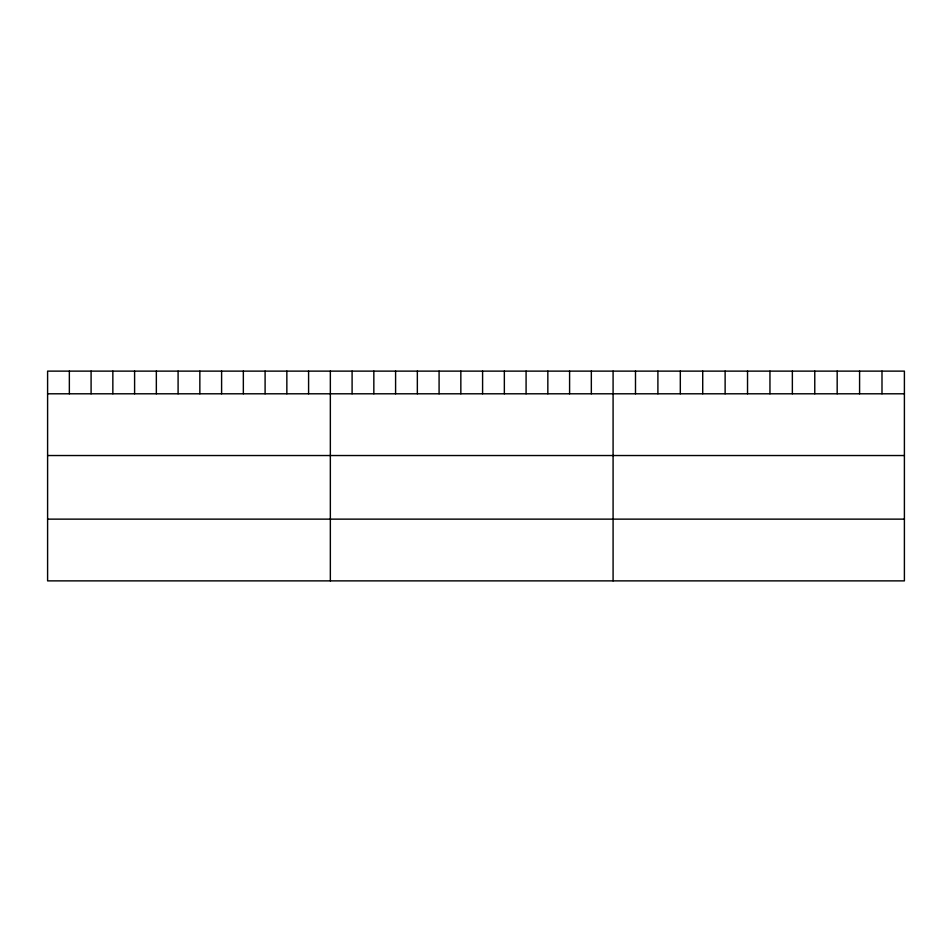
<?xml version="1.0" encoding="UTF-8"?>
<svg xmlns="http://www.w3.org/2000/svg" width="952" height="952" viewBox="0 0 952 952"><rect width="100%" height="100%" fill="white"/><g stroke="black" fill="none" stroke-linecap="round" stroke-linejoin="round"><path stroke-width="1.43" d="M904.4 393.795L904.4 580.875L47.6 580.875L47.6 371.125L904.4 371.125L904.4 393.795L47.6 393.795M47.6 455.532L904.4 455.532M47.6 519.137L904.4 519.137M881.992 371.125L881.992 393.795M859.585 371.125L859.585 393.795M837.177 371.125L837.177 393.795M814.769 371.125L814.769 393.795M792.361 371.125L792.361 393.795M769.954 371.125L769.954 393.795M747.534 371.125L747.534 393.795M725.126 371.125L725.126 393.795M702.719 371.125L702.719 393.795M680.311 371.125L680.311 393.795M657.903 371.125L657.903 393.795M635.496 371.125L635.496 393.795M613.088 371.125L613.088 580.875M591.335 371.125L591.335 393.795M569.593 371.125L569.593 393.795M547.84 371.125L547.84 393.795M526.087 371.125L526.087 393.795M504.346 371.125L504.346 393.795M482.593 371.125L482.593 393.795M460.839 371.125L460.839 393.795M439.086 371.125L439.086 393.795M417.345 371.125L417.345 393.795M395.592 371.125L395.592 393.795M373.838 371.125L373.838 393.795M352.097 371.125L352.097 393.795M330.344 371.125L330.344 580.875M308.591 371.125L308.591 393.795M286.849 371.125L286.849 393.795M265.096 371.125L265.096 393.795M243.343 371.125L243.343 393.795M221.602 371.125L221.602 393.795M199.849 371.125L199.849 393.795M178.095 371.125L178.095 393.795M156.342 371.125L156.342 393.795M134.601 371.125L134.601 393.795M112.848 371.125L112.848 393.795M91.094 371.125L91.094 393.795M69.353 371.125L69.353 393.795"/></g></svg>
